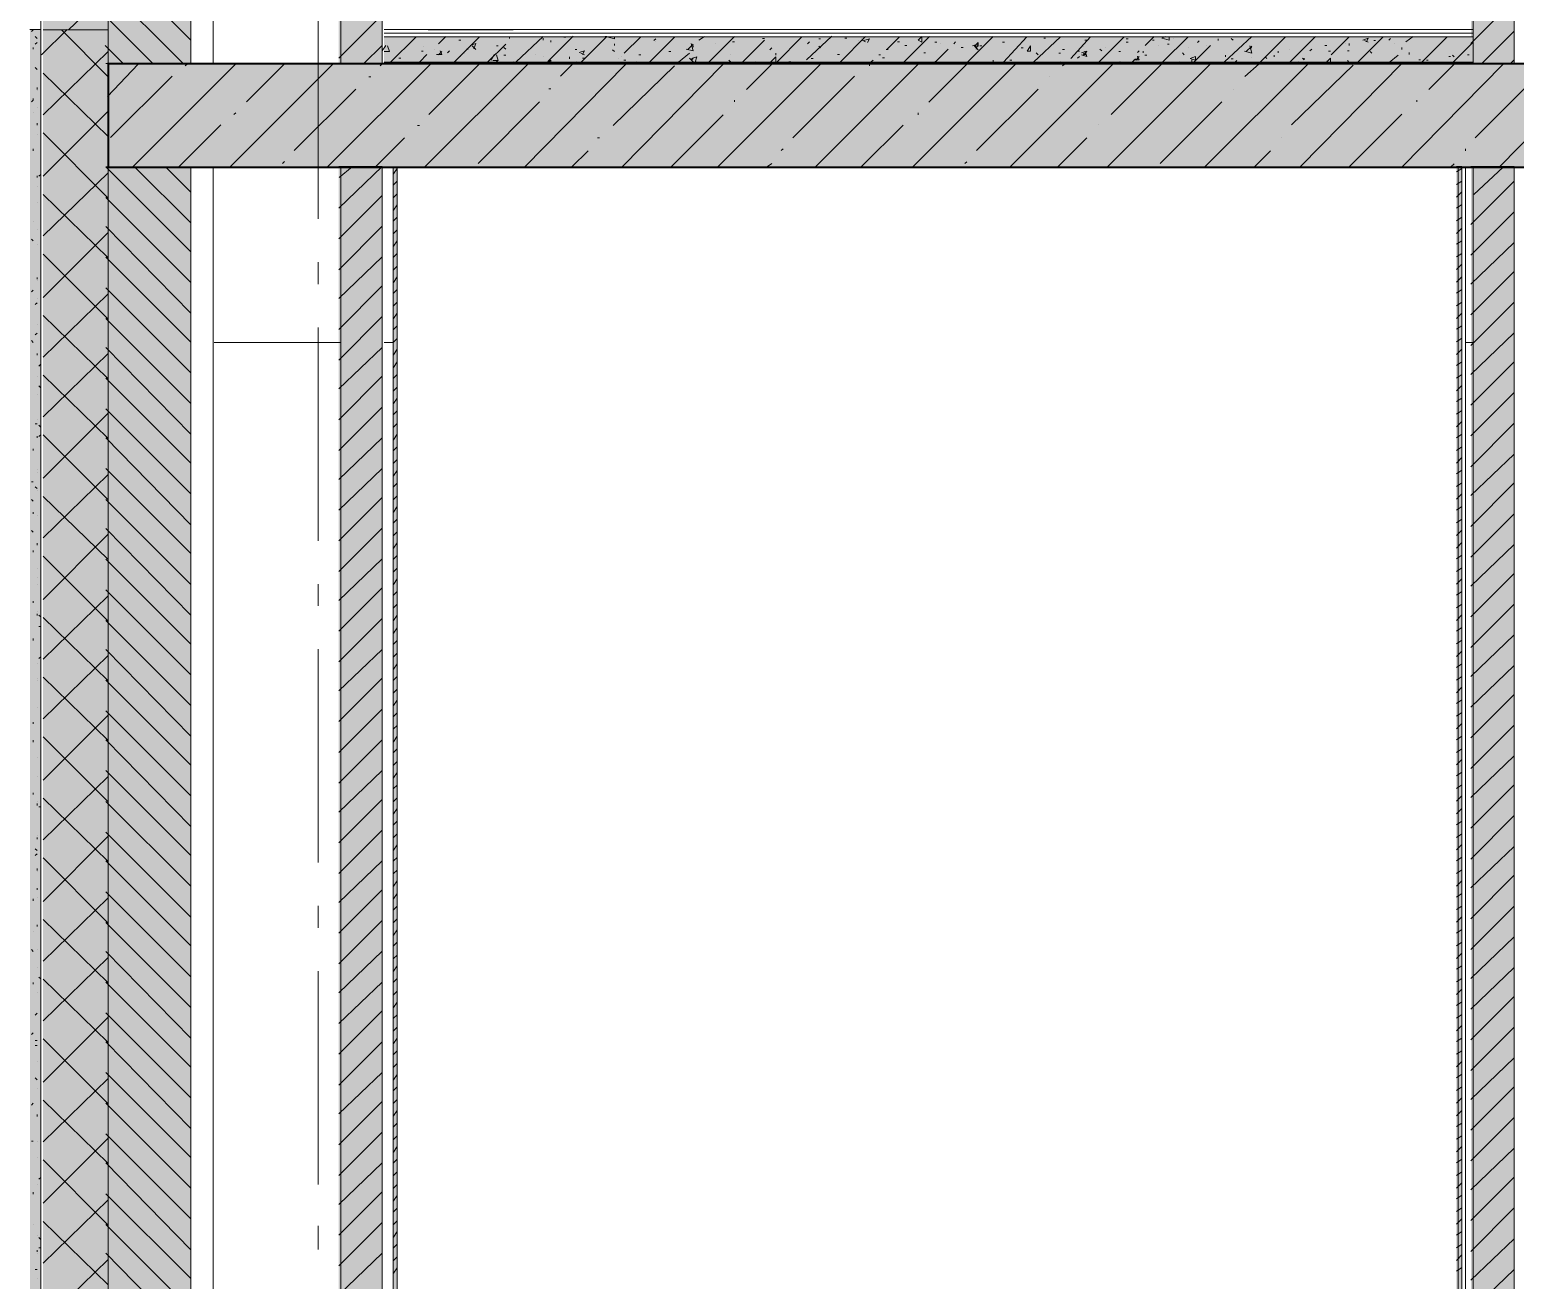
# Model space of a CAD drawing. Header units: millimetres. Extents: x -135211 to 49383, y -8033 to 228499.
# Drawn here: x -44274 to -40797, y 54127 to 57055 of the extents above; entities that cross this region are included whole.
import ezdxf

# ---------------------------------------------------------------- set-up
doc = ezdxf.new("R2010")
doc.units = ezdxf.units.MM
doc.layers.add('PDF _Геометрия', color=7, linetype='Continuous', true_color=0x1d1d1d)
doc.layers.add('PDF _Сплошная заливка', color=7, linetype='Continuous', true_color=0xffffff)

msp = doc.modelspace()

# ---------------------------------------------------------------- hatches: boundary and pattern name
at = {"layer": 'PDF _Сплошная заливка', "transparency": 33554559}
h = msp.add_hatch(color=256, dxfattribs=at)
h.paths.add_polyline_path([(-93497.2, 56734.7), (-93497.2, 56975.8), (-103546.2, 56975.8), (-103546.2, 56734.7)])
h.paths.add_polyline_path([(-9652.8, 56734.7), (-9652.8, 56975.8), (-22999.7, 56975.8), (-22999.7, 56734.7)])
h.paths.add_polyline_path([(-23351, 56734.7), (-23351, 56975.8), (-26352.2, 56975.8), (-26352.2, 56734.7)])
h.paths.add_polyline_path([(-26398.8, 56734.7), (-26398.8, 56975.8), (-44097.3, 56975.8), (-44097.3, 56734.7)])
h.paths.add_polyline_path([(-45350.3, 56734.7), (-45350.3, 56975.8), (-50899.8, 56975.8), (-50899.8, 56734.7)])

# ---------------------------------------------------------------- linework, layer by layer
at = {"layer": 'PDF _Геометрия', "color": 7, "lineweight": 9}
for points in [[(-44273.3, 47823.5), (-44247.7, 47823.5), (-44247.7, 48653.2), (-44273.3, 48653.2), (-44247.7, 48653.2), (-44247.7, 52856.7), (-44273.3, 52856.7), (-44247.7, 52856.7), (-44247.7, 57056), (-44273.3, 57056), (-44247.7, 57056), (-44247.7, 61174.9), (-44273.3, 61174.9)], [(-44089.7, 48283.2), (-44089.7, 48651.5), (-44242.3, 48651.5), (-44089.7, 48651.5), (-44089.7, 52855.3), (-44242.3, 52855.3), (-44089.7, 52855.3), (-44089.7, 57054.8), (-44242.3, 57054.8), (-44089.7, 57054.8), (-44089.7, 61174), (-44242.3, 61174)], [(-44095.6, 56975.7), (-43896.7, 56975.7), (-43896.7, 60933.6), (-44095.6, 60933.6)], [(-44089.7, 60932.6), (-44089.7, 56974.4)], [(-43545.7, 60933), (-43545.7, 56974.8), (-43842.2, 56974.8)], [(-43550.5, 56975.9), (-43449.2, 56975.9), (-43449.2, 60933.8), (-43550.5, 60933.8)], [(-40896, 60933.1), (-40896, 56974.9), (-43444.5, 56974.9)], [(-40900.9, 56975.9), (-40799.5, 56975.9), (-40799.5, 60933.9), (-40900.9, 60933.9)], [(-43895, 59024.1), (-43844, 59024.1), (-43844, 56975.3), (-43844, 59303.6), (-43844, 59955.5), (-43895, 59955.5)], [(-43598.4, 56612.1), (-43598.4, 57111.6)], [(-44089.7, 57008.3), (-44089.7, 57059.1)], [(-43449.2, 57056.3), (-43449.2, 57047.9), (-43449.2, 57039.4), (-43449.2, 56980.2), (-43449.2, 56975.9)], [(-40896, 56974.9), (-40896, 56979.1), (-40896, 57038.4), (-40896, 57046.8), (-40896, 57055.3), (-43444.5, 57055.3)], [(-43341, 57055), (-43142.1, 57055)], [(-40799.5, 57056.4), (-40799.5, 57047.9), (-40799.5, 57039.4), (-40799.5, 56980.2), (-40799.5, 56975.9)], [(-40896, 57046.8), (-43444.5, 57046.8)], [(-40896, 57038.4), (-43444.5, 57038.4)], [(-40896, 56979.1), (-43444.5, 56979.1)], [(-44089.7, 56407.1), (-44089.7, 56906.6)], [(-44095.6, 52776.4), (-43896.7, 52776.4), (-43896.7, 56734.4), (-44095.6, 56734.4)], [(-44089.7, 56733.1), (-44089.7, 52774.9)], [(-43545.7, 56733.5), (-43545.7, 52775.4), (-43842.2, 52775.4)], [(-43550.5, 52776.7), (-43449.2, 52776.7), (-43449.2, 56734.6), (-43550.5, 56734.6)], [(-40896, 56733.6), (-40896, 52775.5), (-43444.5, 52775.5)], [(-43427.3, 52856.9), (-43422.9, 52856.9), (-43422.9, 56734.4), (-43427.3, 56734.4)], [(-43422.9, 56733.5), (-43422.9, 52855.8)], [(-43422.4, 52856.8), (-43414.1, 52856.8), (-43414.1, 56734.4), (-43422.4, 56734.4)], [(-40931.1, 52856.2), (-40931.1, 56733.9), (-43411.8, 56733.9)], [(-43142.1, 56733.2), (-43341, 56733.2)], [(-40934.8, 52857.2), (-40922.3, 52857.2), (-40922.3, 56734.7), (-40934.8, 56734.7)], [(-40917.5, 52856.1), (-40913.5, 52856.1), (-40913.5, 56733.7), (-40917.5, 56733.7)], [(-40900.9, 52776.8), (-40799.5, 52776.8), (-40799.5, 56734.7), (-40900.9, 56734.7)], [(-43545.7, 56382.2), (-43545.7, 56585.4)], [(-43449.2, 56586.5), (-43449.2, 56383.3)], [(-43598.4, 56459.7), (-43598.4, 56510.5)], [(-43598.4, 55858.6), (-43598.4, 56358.1)], [(-44089.7, 56254.7), (-44089.7, 56305.5)], [(-44089.7, 55653.6), (-44089.7, 56153.1)], [(-43598.4, 55706.2), (-43598.4, 55757)], [(-43598.4, 55105.1), (-43598.4, 55604.6)], [(-44089.7, 55501.2), (-44089.7, 55556.2)], [(-44089.7, 54900), (-44089.7, 55403.8)], [(-43598.4, 54952.7), (-43598.4, 55003.5)], [(-43598.4, 54351.6), (-43598.4, 54851.1)], [(-44089.7, 54747.6), (-44089.7, 54802.6)], [(-44089.7, 54150.7), (-44089.7, 54650.2)], [(-43598.4, 54199.3), (-43598.4, 54254.3)]]:
    msp.add_lwpolyline(points, dxfattribs=at)
at = {"layer": 'PDF _Геометрия', "lineweight": 9}
for points in [[(-43896.7, 57030.7), (-44095.6, 57229.6)], [(-43914.2, 56975.8), (-44096.1, 57157.8)], [(-44182.7, 57054.8), (-44089.7, 57143.7)], [(-40900.9, 57022.5), (-40799.5, 57124.1)], [(-43550.5, 56988.6), (-43449.2, 57090.2)], [(-44245.8, 56996.3), (-44186.2, 57055.6)], [(-44089.7, 56944.8), (-44199.6, 57054.8)], [(-43984.4, 56975.4), (-44094.5, 57085.5)], [(-40875.4, 56975.9), (-40799.5, 57052.1)], [(-44054.6, 56976), (-44096.7, 57018.3)], [(-43491.6, 56975.9), (-43449.2, 57018.2)], [(-43448.7, 57005.5), (-43440.4, 57018.2)], [(-43444.3, 57004.5), (-43431.7, 57004.5), (-43436.1, 57017.2)], [(-43429.8, 56978.7), (-43370.3, 57037.9)], [(-43352.7, 57016.7), (-43352.7, 57016.7)], [(-43317.2, 57022.3), (-43300.1, 57039.2)], [(-43280.2, 56979.3), (-43221.1, 57038.6)], [(-43269.4, 57030.5), (-43265, 57030.5)], [(-43242.6, 57018.4), (-43229.9, 57022.7), (-43234.3, 57010)], [(-43238.1, 57017.5), (-43229.9, 57009.1)], [(-43202.2, 56978.9), (-43159.7, 57021.2)], [(-43181.6, 57017.1), (-43177.2, 57017.1)], [(-43150.9, 57034.8), (-43150.9, 57039)], [(-43135.5, 56980.1), (-43071.9, 57039.3)], [(-43071.9, 57030.8), (-43071.9, 57035.1)], [(-43061, 56980.4), (-43001.7, 57039.7)], [(-43054.4, 57029.8), (-43054.4, 57025.6)], [(-43023.7, 57038), (-43019.3, 57038)], [(-42982, 56979.8), (-42922.8, 57039.1), (-42927.2, 57039.1)], [(-42922.4, 57038.1), (-42905.2, 57033.9), (-42905.2, 57038.1)], [(-42905.2, 57017.8), (-42905.2, 57022.1)], [(-42882.1, 57000.4), (-42843.8, 57038.5)], [(-42824.2, 56978.6), (-42764.8, 57038)], [(-42813.1, 57029.8), (-42808.7, 57034)], [(-42808.7, 57026.4), (-42808.7, 57026.4)], [(-42737.6, 57009.7), (-42721, 57005.5), (-42725.4, 57022.5)], [(-42733.7, 57008.9), (-42721, 57021.6)], [(-42721, 57014), (-42721, 57018.2)], [(-42707.4, 57030.8), (-42694.6, 57039.2)], [(-42683.9, 56980.3), (-42624.5, 57039.6)], [(-42668.3, 57022.1), (-42668.3, 57022.1)], [(-42628.9, 57026.9), (-42624.5, 57026.9)], [(-42604.9, 56979.8), (-42554.3, 57030.6)], [(-42571.8, 57039.2), (-42571.8, 57039.2)], [(-42571.8, 57039.2), (-42571.8, 57039.2)], [(-42558.7, 57034.8), (-42554.3, 57034.8)], [(-42525.5, 56979.1), (-42466.5, 57038.4)], [(-42523.6, 57038.8), (-42519.2, 57038.8)], [(-42455.4, 56984.6), (-42396.3, 57039.7)], [(-42453.4, 57022.3), (-42449, 57026.5)], [(-42427.1, 57033.8), (-42422.7, 57033.8)], [(-42427.1, 57016.9), (-42422.7, 57012.7)], [(-42376.5, 56979.8), (-42317.4, 57039.1)], [(-42365.7, 57035.2), (-42361.2, 57035.2)], [(-42334.9, 57030.7), (-42334.9, 57030.7)], [(-42326.1, 57034.9), (-42326.1, 57034.9)], [(-42325.7, 57030.6), (-42317.4, 57026.4)], [(-42321.4, 57029.7), (-42308.6, 57033.9), (-42313.1, 57025.4)], [(-42313.1, 57038.1), (-42308.6, 57038.1)], [(-42308.6, 57038.1), (-42308.6, 57038.1)], [(-42268, 57008.9), (-42238.4, 57038.5)], [(-42242.9, 57026.7), (-42238.4, 57026.7)], [(-42227.4, 56979.6), (-42168.2, 57038.9)], [(-42225.3, 57018.1), (-42220.9, 57018.1)], [(-42155.1, 57026.1), (-42150.7, 57026.1)], [(-42141.9, 57021.8), (-42141.9, 57021.8)], [(-42111.3, 57022.4), (-42106.8, 57026.6)], [(-42089.2, 57038.3), (-42089.2, 57038.3)], [(-42078.3, 56980.3), (-42019, 57039.5)], [(-42067, 57017.7), (-42054.1, 57022), (-42058.6, 57009.3)], [(-42062.5, 57016.9), (-42054.1, 57008.4)], [(-42049.8, 57017.7), (-42045.4, 57017.7)], [(-41997.2, 57025.8), (-41992.7, 57025.8)], [(-41995, 56978.8), (-41940.1, 57038.1)], [(-41992.7, 57039.4), (-41992.7, 57039.4)], [(-41924.4, 56979.1), (-41861.1, 57038.4)], [(-41905, 57038.7), (-41905, 57038.7)], [(-41900.7, 57035.3), (-41896.2, 57035.3)], [(-41837.5, 56988), (-41790.9, 57038.7)], [(-41808.5, 57016.8), (-41808.5, 57016.8)], [(-41804.2, 57030.4), (-41799.7, 57030.4)], [(-41771.5, 56978.9), (-41712, 57038.2)], [(-41707.7, 57033.9), (-41703.2, 57033.9)], [(-41707.7, 57026.3), (-41703.2, 57026.3)], [(-41663.1, 57018.3), (-41641.8, 57039.4)], [(-41646.3, 57031), (-41641.8, 57031)], [(-41633, 57017.3), (-41633, 57017.3)], [(-41623.9, 57035), (-41615.4, 57039.3)], [(-41623.5, 57035), (-41606.7, 57030.7), (-41606.7, 57039.2)], [(-41621.8, 56979.6), (-41562.8, 57038.8)], [(-41611.2, 57021.4), (-41606.7, 57021.4)], [(-41597.9, 57034.9), (-41597.9, 57034.9)], [(-41548.4, 56980.1), (-41510.2, 57018.2)], [(-41541, 57025.1), (-41536.5, 57029.3)], [(-41518.9, 57018.3), (-41518.9, 57018.3)], [(-41492.6, 57029.9), (-41492.6, 57034.1)], [(-41477.3, 56980.3), (-41413.6, 57039.5)], [(-41462, 57034.7), (-41457.5, 57030.5)], [(-41430.5, 57004.8), (-41413.6, 57000.6), (-41418.1, 57017.5)], [(-41426.6, 57003.9), (-41413.6, 57016.6)], [(-41396.1, 57038.5), (-41396.1, 57038.5)], [(-41396.1, 57038.5), (-41396.1, 57038.5)], [(-41393.9, 56978.8), (-41334.7, 57038.1)], [(-41323.7, 56980.1), (-41264.5, 57039.3)], [(-41242.7, 57018), (-41238.2, 57018)], [(-41227.9, 56996.4), (-41185.5, 57038.7)], [(-41194.3, 57021.9), (-41194.3, 57021.9)], [(-41185.5, 57018.5), (-41185.5, 57022.7)], [(-41165.9, 56978.9), (-41106.5, 57038.2)], [(-41154.1, 57030.9), (-41141.6, 57035.1), (-41145.6, 57026.6)], [(-41150.1, 57029.9), (-41141.6, 57025.7)], [(-41128.1, 57029.8), (-41124.1, 57029.8)], [(-41093, 57030.5), (-41089, 57034.7)], [(-41080.2, 57021.9), (-41080.2, 57021.9)], [(-41053.3, 57026.7), (-41036.4, 57039.4)], [(-41016.8, 56978.7), (-40957.4, 57038)], [(-40974.9, 57038.9), (-40974.9, 57038.9)], [(-40942.4, 56979.1), (-40896, 57025.7)], [(-44242.3, 56855.9), (-44089.7, 57004)], [(-43409.8, 56988.3), (-43405.3, 56988.3)], [(-43361, 56980.3), (-43343.9, 56997.2)], [(-43357.1, 57004.8), (-43352.7, 57004.8)], [(-43326.4, 57008.9), (-43326.4, 57008.9)], [(-43321.5, 56996.9), (-43308.8, 56996.9), (-43313.2, 57005.4)], [(-43317.1, 56996.1), (-43308.8, 57004.5)], [(-43295.7, 57001.1), (-43291.3, 57005.3)], [(-43265, 56992.4), (-43265, 56992.4)], [(-43256.2, 56999.9), (-43256.2, 56999.9)], [(-43251.8, 57009.2), (-43247.4, 57009.2)], [(-43194.3, 56984.2), (-43186, 56996.9)], [(-43189.9, 56983.3), (-43177.2, 56983.3), (-43181.6, 56996)], [(-43181.6, 56979.9), (-43177.2, 56984.2)], [(-43164.1, 57013.7), (-43159.7, 57009.5)], [(-43164.1, 56995.8), (-43159.7, 56995.8)], [(-43089.5, 56997.1), (-43089.5, 56997.1)], [(-43071.9, 56992.7), (-43071.9, 56992.7)], [(-43058.8, 56979.9), (-43054.4, 56984.1), (-43054.4, 56979.9)], [(-43010.5, 56991.4), (-43010.5, 56987.1)], [(-42997.4, 57009.1), (-42993, 57009.1)], [(-42988.1, 57001.4), (-42975.4, 57005.6), (-42979.8, 56997.2)], [(-42983.7, 57000.5), (-42975.4, 56996.3)], [(-42979.8, 56988.7), (-42975.4, 56988.7)], [(-42909.7, 57008.4), (-42905.2, 57004.2)], [(-42896.5, 56988.1), (-42896.5, 56988.1)], [(-42887.7, 56991.4), (-42887.7, 56991.4)], [(-42883.3, 56983.8), (-42878.9, 56983.8)], [(-42848.2, 56996.2), (-42843.8, 56996.2)], [(-42778.1, 57004.1), (-42773.6, 57004.1)], [(-42755.3, 56979.3), (-42729.7, 57000.4)], [(-42729.3, 56988.6), (-42721, 56980.1)], [(-42725.4, 56983.5), (-42721, 56987.7)], [(-42725, 56987.6), (-42712.2, 56991.9), (-42716.6, 56979.1)], [(-42637.7, 56983.7), (-42633.2, 56979.5)], [(-42633.2, 56996.4), (-42633.2, 56996.4)], [(-42541.2, 57008.4), (-42536.7, 57012.6)], [(-42540.7, 56978.7), (-42527.9, 56991.4), (-42527.9, 56978.7)], [(-42527.9, 56999.9), (-42527.9, 56995.6)], [(-42444.7, 56987.4), (-42440.2, 56987.4)], [(-42383.2, 56997.2), (-42378.8, 56997.2)], [(-42304.3, 56979.7), (-42299.8, 56983.9)], [(-42286.7, 56996.5), (-42282.3, 56996.5)], [(-42278, 56988.9), (-42273.5, 56988.9)], [(-42269.2, 57009.1), (-42264.7, 57009.1)], [(-42181.4, 57000.8), (-42177, 57000.8)], [(-42154, 56980.1), (-42124.3, 57009.8)], [(-42093.7, 57013.8), (-42089.2, 57013.8)], [(-42019, 56983.7), (-42019, 56979.4)], [(-41979.7, 56984.2), (-41975.2, 56984.2)], [(-41953.3, 57012.8), (-41948.9, 57012.8)], [(-41918.2, 57000.7), (-41913.8, 56996.5)], [(-41865.6, 57000.3), (-41861.1, 57000.3)], [(-41856.8, 57008.7), (-41852.3, 57008.7)], [(-41821.7, 57005.1), (-41817.2, 57005.1)], [(-41821.7, 56988.2), (-41817.2, 56992.4)], [(-41812.6, 56996.5), (-41799.7, 56992.3), (-41804.2, 57005)], [(-41812.6, 57000.8), (-41799.7, 57005), (-41804.2, 56996.5)], [(-41808.1, 56995.6), (-41799.7, 57004.1)], [(-41808.1, 56999.9), (-41799.7, 56995.6)], [(-41769.1, 57009.8), (-41764.6, 57005.6)], [(-41755.8, 57014), (-41755.8, 57014)], [(-41725.2, 57004.4), (-41720.7, 57004.4)], [(-41694.1, 56978.7), (-41685.6, 56987.2)], [(-41689.8, 56984.7), (-41676.9, 56984.7), (-41681.4, 56993.1)], [(-41685.3, 56983.8), (-41676.9, 56992.3)], [(-41681.4, 57001.6), (-41676.9, 57005.8)], [(-41668.1, 57004.9), (-41668.1, 57000.7)], [(-41663.8, 56995.5), (-41659.3, 56995.5)], [(-41576.1, 57000.8), (-41571.6, 56996.6)], [(-41562.8, 57013.5), (-41562.8, 57013.5)], [(-41475.1, 56995.9), (-41475.1, 56991.7)], [(-41462, 56987.3), (-41457.5, 56987.3)], [(-41453.2, 56978.7), (-41448.7, 56983)], [(-41418.1, 57012.4), (-41413.6, 57012.4)], [(-41413.6, 56991.2), (-41413.6, 56991.2)], [(-41383, 56991.8), (-41378.5, 56987.6)], [(-41361, 56991.7), (-41361, 56995.9)], [(-41352.2, 57001), (-41352.2, 57005.2)], [(-41325.9, 57009.2), (-41325.9, 57009.2)], [(-41295.3, 56988.7), (-41290.8, 56984.5), (-41290.8, 56988.7)], [(-41277.8, 57005.5), (-41273.3, 57009.8)], [(-41238.2, 56983.2), (-41238.2, 56983.2)], [(-41237.8, 56979.8), (-41229.4, 56988.3), (-41229.4, 56979.8)], [(-41233.9, 57005.2), (-41229.4, 57005.2)], [(-41190, 56982.8), (-41185.5, 56978.6)], [(-41189.5, 57005.8), (-41185.5, 57005.8)], [(-41136.8, 57004.5), (-41132.9, 57000.3)], [(-41092.4, 56978.6), (-41071.5, 56995.6)], [(-41062.7, 57009.1), (-41062.7, 57013.3)], [(-41045.1, 57001.4), (-41045.1, 56997.2)], [(-41022.8, 56984.3), (-41018.8, 56984.3)], [(-41005.2, 56984.1), (-41001.3, 56984.1)], [(-40952.6, 56992.2), (-40948.6, 56992.2)], [(-40943.8, 56995.5), (-40939.8, 56991.3)], [(-40908.7, 56996.2), (-40904.7, 56996.2)], [(-40808, 56975.9), (-40799.5, 56984.4)], [(-44089.7, 56805.1), (-44242.3, 56953.2)], [(-44091.8, 56898.6), (-44019.5, 56974.8)], [(-44032.8, 56733.6), (-43791.4, 56974.9)], [(-43909.8, 56970.6), (-43905.5, 56974.8)], [(-43804.7, 56733.7), (-43563.3, 56974.9)], [(-43766.3, 56886), (-43677.3, 56975)], [(-43576.7, 56733.8), (-43335.2, 56975.1)], [(-43453.6, 56970.8), (-43449.2, 56975)], [(-43418.5, 56974.8), (-43414.1, 56979)], [(-43414.1, 56974.8), (-43418.5, 56979)], [(-43348.6, 56733.9), (-43107, 56975.2)], [(-43339.8, 56856.6), (-43221.1, 56975.1)], [(-43278.1, 56975.5), (-43273.7, 56979.7)], [(-43273.7, 56974.6), (-43278.1, 56978.9)], [(-43133.4, 56975.4), (-43141.6, 56979.6)], [(-43137.8, 56975.4), (-43133.4, 56979.6)], [(-43116.1, 56733.1), (-42878.9, 56974.4)], [(-43031.6, 56946.6), (-43001.7, 56976.2)], [(-43001.3, 56976.1), (-42993, 56980.3)], [(-42993, 56975.2), (-42997.4, 56979.5)], [(-42908.6, 56830.5), (-42764.8, 56970.2)], [(-42888, 56733.2), (-42650.8, 56974.5)], [(-42857, 56976), (-42852.6, 56980.2)], [(-42852.6, 56975.1), (-42857, 56979.3)], [(-42782.4, 56978.8), (-42782.4, 56978.8)], [(-42716.6, 56975.8), (-42712.2, 56980.1)], [(-42712.2, 56975.8), (-42716.6, 56980.1)], [(-42663.8, 56733.3), (-42422.7, 56974.6), (-42427.1, 56978.8)], [(-42596.2, 56915.3), (-42536.7, 56974.5)], [(-42571.8, 56975.7), (-42576.3, 56979.9)], [(-42567.5, 56974.7), (-42563, 56978.9)], [(-42497.3, 56980.2), (-42492.8, 56980.2)], [(-42435.7, 56733.4), (-42194.5, 56974.7)], [(-42427.1, 56974.6), (-42422.7, 56978.8)], [(-42308.6, 56970.4), (-42308.6, 56974.6)], [(-42290.6, 56975.4), (-42282.3, 56979.5)], [(-42282.3, 56974.5), (-42286.7, 56978.7)], [(-42207.7, 56733.5), (-41966.4, 56974.8)], [(-42169.4, 56885.8), (-42080.5, 56974.8)], [(-42150.7, 56976.1), (-42155.1, 56980.4)], [(-42146.4, 56975.2), (-42141.9, 56979.4)], [(-42006, 56975.1), (-42001.5, 56979.3)], [(-42001.5, 56975.1), (-42006, 56979.3)], [(-41979.6, 56733.6), (-41738.3, 56974.9)], [(-41909.5, 56979.5), (-41905, 56979.5)], [(-41865.6, 56975.8), (-41861.1, 56980)], [(-41861.1, 56974.9), (-41865.6, 56979.1)], [(-41856.8, 56970.6), (-41852.3, 56974.8)], [(-41751.5, 56733.7), (-41510.2, 56975)], [(-41742.8, 56856.4), (-41624.2, 56975)], [(-41725.2, 56975.6), (-41720.7, 56979.9)], [(-41720.7, 56975.6), (-41725.2, 56979.9)], [(-41580.3, 56975.5), (-41584.8, 56979.8)], [(-41576.1, 56974.6), (-41571.6, 56978.8)], [(-41523.4, 56733.8), (-41282, 56975.1)], [(-41431.2, 56974.4), (-41439.6, 56978.6)], [(-41435.7, 56974.4), (-41431.2, 56978.6)], [(-41429.9, 56945.4), (-41396.1, 56975)], [(-41320.7, 56832.1), (-41176.7, 56971.8)], [(-41299.6, 56976.1), (-41304.1, 56980.3)], [(-41299.5, 56734.8), (-41062.7, 56976.1)], [(-41299.3, 56975.1), (-41290.8, 56979.4)], [(-41159.2, 56975.9), (-41163.1, 56980.2)], [(-41154.4, 56975), (-41150.4, 56979.2)], [(-41062.7, 56733.1), (-40825.8, 56974.4)], [(-41014, 56974.9), (-41010, 56979.1)], [(-41010, 56974.9), (-41014, 56979.1)], [(-40999.3, 56915.1), (-40939.8, 56974.4)], [(-40834.6, 56733.2), (-40597.7, 56974.5)], [(-44084.6, 56802.4), (-43940.6, 56946.3)], [(-43654.8, 56772.3), (-43510.6, 56916.2)], [(-43479.9, 56944.7), (-43475.5, 56944.7)], [(-43058.8, 56916.4), (-43054.4, 56916.4)], [(-42487.5, 56802.2), (-42343.7, 56946.2)], [(-42057.7, 56772.1), (-41913.8, 56916)], [(-41887.4, 56946.3), (-41887.4, 56946.3)], [(-41457.5, 56916.2), (-41457.5, 56916.2)], [(-40890.9, 56802), (-40746.8, 56946)], [(-43224.5, 56742.2), (-43080.7, 56886.1)], [(-42624.5, 56886.3), (-42624.5, 56890.5)], [(-41627.9, 56741.9), (-41483.8, 56885.9)], [(-41027.6, 56886.1), (-41027.6, 56890.3)], [(-44242.3, 56711.9), (-44089.7, 56864.3)], [(-43795.8, 56856.4), (-43791.4, 56860.6)], [(-42773.6, 56733.2), (-42650.8, 56856)], [(-42194.5, 56856.2), (-42194.5, 56860.4)], [(-41185.4, 56734.8), (-41062.7, 56857.6)], [(-44089.7, 56661.1), (-44242.3, 56813.5)], [(-43924.1, 56734.8), (-43826.5, 56832.1)], [(-43365.9, 56830.5), (-43361.5, 56830.5)], [(-42326.7, 56734.5), (-42229.6, 56831.9)], [(-41773.4, 56832.1), (-41773.4, 56832.1)], [(-43464.3, 56734.2), (-43396.6, 56802)], [(-42944.8, 56802.2), (-42940.3, 56802.2)], [(-42514.8, 56772), (-42510.4, 56776.3)], [(-41867.6, 56734), (-41799.7, 56801.8)], [(-41343.4, 56802), (-41343.4, 56802)], [(-40913.5, 56771.8), (-40913.5, 56776.1)], [(-43681.7, 56742.1), (-43677.3, 56746.3)], [(-43004.8, 56733.7), (-42966.6, 56771.8)], [(-42549.5, 56733.2), (-42536.7, 56741.7)], [(-42084.9, 56741.9), (-42080.5, 56746.1)], [(-41408.1, 56733.5), (-41369.8, 56771.6)], [(-40948.3, 56733.1), (-40939.8, 56741.5)], [(-44242.3, 56572.2), (-44089.7, 56720.4)], [(-43896.7, 56535.4), (-44095.6, 56734.4)], [(-43896.7, 56603.2), (-44028.2, 56734.4)], [(-43896.7, 56675.1), (-43955.9, 56734.4)], [(-43550.5, 56637.3), (-43449.2, 56734.6)], [(-43549.1, 56708.9), (-43519.4, 56734.2)], [(-40893.8, 56669.6), (-40825.8, 56733.1)], [(-44089.7, 56521.4), (-44242.3, 56669.6)], [(-40900.9, 56599.2), (-40799.5, 56700.8)], [(-43896.7, 56463.4), (-44095.6, 56662.4)], [(-43550.5, 56565.3), (-43449.2, 56666.9)], [(-40900.9, 56527.2), (-40799.5, 56628.8)], [(-44242.3, 56428.3), (-44089.7, 56580.7)], [(-43896.7, 56391.5), (-44095.6, 56594.7)], [(-43550.5, 56493.3), (-43449.2, 56594.9)], [(-44089.7, 56377.5), (-44242.3, 56529.9)], [(-40900.9, 56459.5), (-40799.5, 56556.9)], [(-43896.7, 56323.8), (-44095.6, 56522.7)], [(-43550.5, 56425.6), (-43449.2, 56523)], [(-40900.9, 56387.5), (-40799.5, 56489.1)], [(-44242.3, 56288.6), (-44089.7, 56436.7)], [(-43896.7, 56251.8), (-44095.6, 56450.8)], [(-43550.5, 56353.6), (-43449.2, 56455.2)], [(-40900.9, 56315.6), (-40799.5, 56417.2)], [(-44089.7, 56237.8), (-44242.3, 56385.9)], [(-43896.7, 56179.8), (-44095.6, 56378.8)], [(-43550.5, 56281.7), (-43449.2, 56383.3)], [(-40900.9, 56247.9), (-40799.5, 56345.2)], [(-44242.3, 56148.9), (-44089.7, 56297)], [(-43896.7, 56107.9), (-44095.6, 56311.1)], [(-43550.5, 56214), (-43449.2, 56311.3)], [(-40900.9, 56175.9), (-40799.5, 56277.5)], [(-44089.7, 56098.1), (-44242.3, 56246.2)], [(-43896.7, 56040.2), (-44095.6, 56239.1)], [(-43550.5, 56142), (-43449.2, 56243.6)], [(-40900.9, 56104), (-40799.5, 56205.6)], [(-44242.3, 56004.9), (-44089.7, 56157.3)], [(-43896.7, 55968.2), (-44095.6, 56167.1)], [(-43550.5, 56070), (-43449.2, 56171.6)], [(-40900.9, 56032), (-40799.5, 56133.6)], [(-44089.7, 55954.1), (-44242.3, 56106.6)], [(-43896.7, 55896.2), (-44095.6, 56099.4)], [(-43550.5, 56002.3), (-43449.2, 56099.7)], [(-40900.9, 55964.3), (-40799.5, 56061.6)], [(-44242.3, 55865.2), (-44089.7, 56013.4)], [(-43896.7, 55828.5), (-44095.6, 56027.5)], [(-43550.5, 55930.3), (-43449.2, 56027.7)], [(-40900.9, 55892.3), (-40799.5, 55993.9)], [(-44089.7, 55814.4), (-44242.3, 55962.6)], [(-43896.7, 55756.5), (-44095.6, 55955.5)], [(-43550.5, 55858.4), (-43449.2, 55960)], [(-40900.9, 55820.3), (-40799.5, 55921.9)], [(-44242.3, 55721.3), (-44089.7, 55873.7)], [(-43896.7, 55684.6), (-44095.6, 55887.7)], [(-43550.5, 55786.4), (-43449.2, 55888)], [(-40900.9, 55752.6), (-40799.5, 55849.9)], [(-44089.7, 55670.5), (-44242.3, 55822.9)], [(-43896.7, 55616.8), (-44095.6, 55815.8)], [(-43550.5, 55718.7), (-43449.2, 55816.1)], [(-40900.9, 55680.6), (-40799.5, 55782.2)], [(-44242.3, 55581.6), (-44089.7, 55729.7)], [(-43896.7, 55544.8), (-44095.6, 55743.8)], [(-43550.5, 55646.7), (-43449.2, 55748.3)], [(-40900.9, 55608.6), (-40799.5, 55710.2)], [(-44089.7, 55530.8), (-44242.3, 55679)], [(-43896.7, 55472.9), (-44095.6, 55671.9)], [(-43550.5, 55574.8), (-43449.2, 55676.4)], [(-40900.9, 55541), (-40799.5, 55638.3)], [(-43896.7, 55400.9), (-44095.6, 55604.1)], [(-43550.5, 55507), (-43449.2, 55604.4)], [(-44242.3, 55441.9), (-44089.7, 55590.1)], [(-40900.9, 55469), (-40799.5, 55566.4)], [(-44089.7, 55391.1), (-44242.3, 55539.3)], [(-43896.7, 55333.2), (-44095.6, 55532.2)], [(-43550.5, 55435.1), (-43449.2, 55536.7)], [(-40900.9, 55397), (-40799.5, 55498.6)], [(-43896.7, 55261.2), (-44095.6, 55460.2)], [(-43550.5, 55363.1), (-43449.2, 55464.7)], [(-44242.3, 55297.9), (-44089.7, 55450.4)], [(-40900.9, 55325.1), (-40799.5, 55426.7)], [(-44089.7, 55247.1), (-44242.3, 55399.6)], [(-43896.7, 55189.3), (-44095.6, 55392.5)], [(-43550.5, 55291.2), (-43449.2, 55392.7)], [(-40900.9, 55257.3), (-40799.5, 55354.7)], [(-43896.7, 55121.5), (-44095.6, 55320.5)], [(-43550.5, 55223.4), (-43449.2, 55320.8)], [(-44242.3, 55158.2), (-44089.7, 55306.4)], [(-40900.9, 55185.4), (-40799.5, 55287)], [(-44089.7, 55107.5), (-44242.3, 55255.6)], [(-43896.7, 55049.6), (-44095.6, 55248.5)], [(-43550.5, 55151.5), (-43449.2, 55253.1)], [(-40900.9, 55113.4), (-40799.5, 55215)], [(-43896.7, 54977.6), (-44095.6, 55176.6)], [(-43550.5, 55079.5), (-43449.2, 55181.1)], [(-44242.3, 55014.3), (-44089.7, 55166.7)], [(-40900.9, 55045.7), (-40799.5, 55143)], [(-44089.7, 54963.5), (-44242.3, 55115.9)], [(-43896.7, 54909.9), (-44095.6, 55108.9)], [(-43550.5, 55011.8), (-43449.2, 55109.1)], [(-40900.9, 54973.7), (-40799.5, 55075.3)], [(-43896.7, 54837.9), (-44095.6, 55036.9)], [(-43550.5, 54939.8), (-43449.2, 55041.4)], [(-44242.3, 54874.6), (-44089.7, 55022.8)], [(-40900.9, 54901.8), (-40799.5, 55003.3)], [(-44089.7, 54823.8), (-44242.3, 54972)], [(-43896.7, 54766), (-44095.6, 54964.9)], [(-43550.5, 54867.8), (-43449.2, 54969.4)], [(-40900.9, 54834), (-40799.5, 54931.4)], [(-43896.7, 54694), (-44095.6, 54897.2)], [(-43550.5, 54800.1), (-43449.2, 54897.5)], [(-44242.3, 54734.9), (-44089.7, 54883.1)], [(-44089.7, 54684.1), (-44242.3, 54832.3)], [(-40900.9, 54762.1), (-40799.5, 54859.4)], [(-43896.7, 54626.3), (-44095.6, 54825.2)], [(-43550.5, 54728.2), (-43449.2, 54825.5)], [(-40900.9, 54690.1), (-40799.5, 54791.7)], [(-43550.5, 54656.2), (-43449.2, 54757.8)], [(-44242.3, 54591), (-44089.7, 54743.4)], [(-43896.7, 54554.3), (-44095.6, 54753.3)], [(-44089.7, 54540.2), (-44242.3, 54692.6)], [(-40900.9, 54618.1), (-40799.5, 54719.7)], [(-43896.7, 54482.3), (-44095.6, 54685.5)], [(-43550.5, 54584.2), (-43449.2, 54685.8)], [(-40900.9, 54550.4), (-40799.5, 54647.8)], [(-44242.3, 54451.3), (-44089.7, 54599.4)], [(-43896.7, 54414.6), (-44095.6, 54613.5)], [(-43550.5, 54516.5), (-43449.2, 54613.9)], [(-44089.7, 54400.5), (-44242.3, 54548.6)], [(-40900.9, 54478.4), (-40799.5, 54580)], [(-43896.7, 54342.7), (-44095.6, 54541.6)], [(-43550.5, 54444.5), (-43449.2, 54546.1)], [(-40900.9, 54406.5), (-40799.5, 54508.1)], [(-44242.3, 54307.4), (-44089.7, 54459.7)], [(-43896.7, 54270.7), (-44095.6, 54469.7)], [(-43550.5, 54372.6), (-43449.2, 54474.2)], [(-44089.7, 54256.5), (-44242.3, 54408.9)], [(-40900.9, 54338.7), (-40799.5, 54436.1)], [(-43896.7, 54198.7), (-44095.6, 54401.9)], [(-43550.5, 54304.8), (-43449.2, 54402.2)], [(-40900.9, 54266.8), (-40799.5, 54368.4)], [(-44242.3, 54167.6), (-44089.7, 54315.8)], [(-43896.7, 54131), (-44095.6, 54329.9)], [(-43550.5, 54232.9), (-43449.2, 54334.5)], [(-40900.9, 54194.8), (-40799.5, 54296.4)], [(-44089.7, 54116.8), (-44242.3, 54265)], [(-43896.7, 54059), (-44095.6, 54258)], [(-43550.5, 54160.9), (-43449.2, 54262.5)], [(-40900.9, 54127.1), (-40799.5, 54224.5)], [(-44242.3, 54027.9), (-44089.7, 54176.1)], [(-43896.7, 53987.1), (-44095.6, 54190.3)], [(-43550.5, 54093.2), (-43449.2, 54190.6)], [(-40900.9, 54055.1), (-40799.5, 54152.5)]]:
    msp.add_lwpolyline(points, dxfattribs=at)
at = {"layer": 'PDF _Геометрия', "color": 252, "lineweight": 9, "true_color": 0x959595}
for points in [[(-44265.2, 57055.2), (-44269.6, 57051)], [(-44256.4, 57034.9), (-44260.8, 57039.1)], [(-44256.4, 57025.5), (-44260.8, 57021.3)], [(-44256.4, 57034.9), (-44256.4, 57034.9)], [(-44265.2, 57009.6), (-44265.2, 57013.8)], [(-44256.4, 56962), (-44260.8, 56966.3)], [(-44247.7, 56971.4), (-44247.7, 56967.1)], [(-44256.4, 56915.5), (-44256.4, 56919.7)], [(-44256.4, 56912.1), (-44256.4, 56912.1)], [(-44269.6, 56885.9), (-44265.2, 56890.1), (-44265.2, 56894.4)], [(-44265.2, 56861.4), (-44265.2, 56861.4)], [(-44256.4, 56874), (-44256.4, 56874)], [(-44247.7, 56857), (-44247.7, 56857)], [(-44256.4, 56836), (-44256.4, 56831.7)], [(-44256.4, 56810.6), (-44256.4, 56810.6)], [(-44265.2, 56771.6), (-44265.2, 56775.9)], [(-44247.7, 56763), (-44247.7, 56758.8)], [(-44256.4, 56709), (-44256.4, 56713.2)], [(-44247.7, 56716.4), (-44252, 56712.2)], [(-44256.4, 56687.8), (-44256.4, 56687.8)], [(-44247.7, 56687.7), (-44247.7, 56687.7)], [(-44256.4, 56649.7), (-44256.4, 56649.7)], [(-44265.2, 56606.5), (-44265.2, 56606.5)], [(-44247.7, 56619.1), (-44247.7, 56619.1)], [(-44265.2, 56560.9), (-44269.6, 56565.1)], [(-44256.4, 56586.2), (-44256.4, 56586.2)], [(-44256.4, 56552.3), (-44256.4, 56552.3)], [(-44247.7, 56522.6), (-44247.7, 56522.6)], [(-44256.4, 56471), (-44256.4, 56475.2)], [(-44256.4, 56467.7), (-44256.4, 56467.7)], [(-44265.2, 56445.6), (-44269.6, 56441.4)], [(-44256.4, 56425.4), (-44256.4, 56425.4)], [(-44256.4, 56415.9), (-44260.8, 56411.7)], [(-44256.4, 56366.1), (-44256.4, 56366.1)], [(-44265.2, 56322.9), (-44269.6, 56327.1)], [(-44256.4, 56344.9), (-44260.8, 56340.7)], [(-44256.4, 56297.4), (-44256.4, 56293.2)], [(-44247.7, 56271.9), (-44252, 56267.7)], [(-44256.4, 56243.3), (-44256.4, 56243.3)], [(-44247.7, 56216.9), (-44252, 56221.1)], [(-44247.7, 56247.5), (-44247.7, 56247.5)], [(-44256.4, 56201), (-44256.4, 56201)], [(-44247.7, 56170.3), (-44247.7, 56174.6)], [(-44256.4, 56132.3), (-44260.8, 56132.3)], [(-44256.4, 56141.7), (-44256.4, 56141.7)], [(-44247.7, 56124.7), (-44252, 56128.9)], [(-44256.4, 56099.4), (-44256.4, 56103.6)], [(-44247.7, 56106.8), (-44252, 56102.6)], [(-44247.7, 56078.2), (-44247.7, 56078.2)], [(-44265.2, 56069.8), (-44265.2, 56074)], [(-44256.4, 56026.4), (-44256.4, 56026.4)], [(-44256.4, 56019), (-44256.4, 56019)], [(-44265.2, 55996.9), (-44269.6, 55996.9)], [(-44256.4, 55980.9), (-44260.8, 55985.1)], [(-44256.4, 55976.6), (-44256.4, 55976.6)], [(-44265.2, 55951.3), (-44269.6, 55955.5)], [(-44265.2, 55925.9), (-44265.2, 55921.6)], [(-44256.4, 55917.4), (-44256.4, 55917.4)], [(-44265.2, 55878.4), (-44269.6, 55882.6)], [(-44265.2, 55878.4), (-44265.2, 55878.4)], [(-44265.2, 55831.8), (-44265.2, 55836)], [(-44256.4, 55852.9), (-44256.4, 55848.6)], [(-44256.4, 55794.6), (-44256.4, 55794.6)], [(-44256.4, 55773.4), (-44256.4, 55773.4)], [(-44256.4, 55756.5), (-44256.4, 55756.5)], [(-44265.2, 55717.5), (-44265.2, 55713.2)], [(-44256.4, 55693), (-44256.4, 55693)], [(-44256.4, 55687.8), (-44256.4, 55683.6)], [(-44247.7, 55680.3), (-44252, 55684.5)], [(-44265.2, 55625.3), (-44265.2, 55629.6)], [(-44247.7, 55658.1), (-44252, 55658.1)], [(-44256.4, 55570.2), (-44256.4, 55570.2)], [(-44247.7, 55587.1), (-44252, 55582.9)], [(-44256.4, 55535.4), (-44256.4, 55535.4)], [(-44256.4, 55532.1), (-44256.4, 55532.1)], [(-44247.7, 55539.6), (-44247.7, 55539.6)], [(-44256.4, 55468.7), (-44256.4, 55468.7)], [(-44265.2, 55433.9), (-44265.2, 55429.6)], [(-44265.2, 55387.3), (-44265.2, 55391.5)], [(-44256.4, 55350.1), (-44256.4, 55350.1)], [(-44247.7, 55378.7), (-44247.7, 55374.5)], [(-44256.4, 55307.8), (-44256.4, 55307.8)], [(-44247.7, 55277.1), (-44247.7, 55281.3)], [(-44265.2, 55268.8), (-44265.2, 55264.5)], [(-44256.4, 55248.5), (-44256.4, 55248.5)], [(-44256.4, 55243.3), (-44256.4, 55239.1)], [(-44247.7, 55235.7), (-44252, 55235.7)], [(-44247.7, 55189.2), (-44247.7, 55193.4)], [(-44256.4, 55168.1), (-44256.4, 55168.1)], [(-44256.4, 55159.6), (-44256.4, 55163.8)], [(-44256.4, 55133.2), (-44260.8, 55137.5)], [(-44256.4, 55125.7), (-44260.8, 55121.5)], [(-44256.4, 55125.7), (-44256.4, 55125.7)], [(-44256.4, 55086.7), (-44256.4, 55090.9)], [(-44256.4, 55083.5), (-44256.4, 55083.5)], [(-44247.7, 55095.1), (-44247.7, 55090.8)], [(-44256.4, 55041.1), (-44256.4, 55045.3)], [(-44265.2, 55015.8), (-44265.2, 55020)], [(-44256.4, 55024.2), (-44256.4, 55024.2)], [(-44265.2, 54942.8), (-44265.2, 54942.8)], [(-44256.4, 54959.7), (-44256.4, 54955.4)], [(-44265.2, 54897.3), (-44269.6, 54901.5)], [(-44256.4, 54901.4), (-44256.4, 54901.4)], [(-44247.7, 54929.9), (-44247.7, 54929.9)], [(-44256.4, 54859.1), (-44256.4, 54859.1)], [(-44247.7, 54832.6), (-44252, 54836.8)], [(-44265.2, 54824.3), (-44265.2, 54820.1)], [(-44256.4, 54799.8), (-44256.4, 54799.8)], [(-44256.4, 54752.2), (-44260.8, 54748)], [(-44247.7, 54744.7), (-44247.7, 54744.7)], [(-44265.2, 54706.7), (-44269.6, 54702.5)], [(-44256.4, 54688.7), (-44260.8, 54688.7)], [(-44256.4, 54677.1), (-44260.8, 54677.1)], [(-44256.4, 54677.1), (-44256.4, 54677.1)], [(-44256.4, 54639), (-44256.4, 54639)], [(-44256.4, 54596.6), (-44260.8, 54600.8)], [(-44256.4, 54575.4), (-44256.4, 54575.4)], [(-44265.2, 54541.7), (-44269.6, 54537.4)], [(-44256.4, 54515.1), (-44256.4, 54510.9)], [(-44247.7, 54485.5), (-44247.7, 54481.2)], [(-44265.2, 54452.8), (-44269.6, 54452.8)], [(-44256.4, 54452.7), (-44256.4, 54452.7)], [(-44256.4, 54414.6), (-44256.4, 54414.6)], [(-44247.7, 54410.3), (-44247.7, 54410.3)], [(-44256.4, 54351.1), (-44256.4, 54351.1)], [(-44247.7, 54368), (-44252, 54363.7)], [(-44247.7, 54341.5), (-44247.7, 54345.7)], [(-44265.2, 54333.2), (-44265.2, 54329)], [(-44247.7, 54296), (-44247.7, 54300.2)], [(-44265.2, 54258), (-44265.2, 54258)], [(-44256.4, 54232.6), (-44256.4, 54232.6)], [(-44247.7, 54223), (-44252, 54227.2)], [(-44247.7, 54202.9), (-44252, 54202.9)], [(-44256.4, 54193.4), (-44256.4, 54197.6)], [(-44256.4, 54190.2), (-44256.4, 54190.2)], [(-44256.4, 54152.1), (-44260.8, 54152.1)], [(-44256.4, 54131), (-44256.4, 54131)]]:
    msp.add_lwpolyline(points, dxfattribs=at)
at = {"layer": 'PDF _Геометрия', "lineweight": 9}
for points in [[(-42185.8, 57039), (-42185.8, 57026.3), (-42194.1, 57030.5)], [(-42054.1, 57025.3), (-42054.1, 57016.9), (-42062.5, 57016.9)], [(-41931.3, 57017.7), (-41931.3, 57005.1), (-41939.7, 57005.1)], [(-41545.3, 56992.2), (-41545.3, 56983.7), (-41558.2, 56987.9)], [(-41554, 56984.7), (-41554, 56980.4)]]:
    msp.add_lwpolyline(points, close=True, dxfattribs=at)
at = {"layer": 'PDF _Геометрия', "color": 7, "lineweight": 40}
for points in [[(-44091.7, 56733.6), (-26392.5, 56733.6), (-26392.5, 56974.9), (-44091.7, 56974.9)], [(-44089.7, 56974.4), (-44089.7, 56733.1)]]:
    msp.add_lwpolyline(points, dxfattribs=at)
at = {"layer": 'PDF _Геометрия', "color": 7, "lineweight": 9}
for points in [[(-43844, 56323.4), (-43844, 56734), (-43844, 52775.9)], [(-43545.7, 56322.9), (-43842.2, 56322.9)], [(-43422.9, 56322.9), (-43443.8, 56322.9)], [(-40896, 56323), (-40913, 56323)]]:
    msp.add_lwpolyline(points, close=True, dxfattribs=at)
at = {"layer": 'PDF _Геометрия', "color": 252, "lineweight": 9, "true_color": 0x878787}
for points in [[(-43422.4, 56717.4), (-43414.1, 56730.1)], [(-40934.8, 56722), (-40922.3, 56730.5)], [(-43422.4, 56692), (-43414.1, 56700.5)], [(-43422.4, 56662.4), (-43414.1, 56670.9)], [(-40934.8, 56692.4), (-40922.3, 56700.8)], [(-40934.8, 56662.7), (-40922.3, 56675.4)], [(-43422.4, 56632.8), (-43414.1, 56645.5)], [(-40934.8, 56637.3), (-40922.3, 56645.8)], [(-43422.4, 56607.4), (-43414.1, 56615.9)], [(-40934.8, 56607.7), (-40922.3, 56616.1)], [(-43422.4, 56577.7), (-43414.1, 56586.2)], [(-40934.8, 56578), (-40922.3, 56590.8)], [(-43422.4, 56548.1), (-43414.1, 56560.8)], [(-43422.4, 56522.7), (-43414.1, 56531.2)], [(-40934.8, 56552.7), (-40922.3, 56561.1)], [(-40934.8, 56523), (-40922.3, 56531.5)], [(-43422.4, 56493.1), (-43414.1, 56501.6)], [(-40934.8, 56493.4), (-40922.3, 56506.1)], [(-43422.4, 56463.4), (-43414.1, 56476.2)], [(-40934.8, 56463.8), (-40922.3, 56476.5)], [(-43422.4, 56438), (-43414.1, 56446.5)], [(-40934.8, 56438.4), (-40922.3, 56446.9)], [(-43422.4, 56408.4), (-43414.1, 56416.9)], [(-43422.4, 56378.8), (-43414.1, 56391.5)], [(-40934.8, 56408.8), (-40922.3, 56417.2)], [(-40934.8, 56379.1), (-40922.3, 56391.8)], [(-43422.4, 56353.4), (-43414.1, 56361.8)], [(-40934.8, 56353.7), (-40922.3, 56362.2)], [(-43422.4, 56323.8), (-43414.1, 56332.2)], [(-40934.8, 56324.1), (-40922.3, 56332.6)], [(-43422.4, 56294.1), (-43414.1, 56306.8)], [(-40934.8, 56294.5), (-40922.3, 56307.1)], [(-43422.4, 56264.5), (-43414.1, 56277.2)], [(-40934.8, 56269), (-40922.3, 56277.5)], [(-43422.4, 56239.1), (-43414.1, 56247.5)], [(-43422.4, 56209.5), (-43414.1, 56217.9)], [(-40934.8, 56239.4), (-40922.3, 56247.9)], [(-40934.8, 56209.8), (-40922.3, 56222.5)], [(-43422.4, 56179.8), (-43414.1, 56192.5)], [(-40934.8, 56184.4), (-40922.3, 56192.8)], [(-43422.4, 56154.4), (-43414.1, 56162.9)], [(-40934.8, 56154.8), (-40922.3, 56163.2)], [(-43422.4, 56124.8), (-43414.1, 56133.3)], [(-40934.8, 56125.1), (-40922.3, 56137.9)], [(-43422.4, 56095.2), (-43414.1, 56107.9)], [(-43422.4, 56069.8), (-43414.1, 56078.3)], [(-40934.8, 56099.7), (-40922.3, 56108.2)], [(-40934.8, 56070.1), (-40922.3, 56078.6)], [(-43422.4, 56040.1), (-43414.1, 56048.6)], [(-40934.8, 56040.5), (-40922.3, 56053.2)], [(-43422.4, 56010.5), (-43414.1, 56023.2)], [(-40934.8, 56015.1), (-40922.3, 56023.5)], [(-43422.4, 55985.1), (-43414.1, 55993.6)], [(-40934.8, 55985.4), (-40922.3, 55993.9)], [(-43422.4, 55955.5), (-43414.1, 55963.9)], [(-43422.4, 55925.8), (-43414.1, 55938.6)], [(-40934.8, 55955.8), (-40922.3, 55968.5)], [(-40934.8, 55930.4), (-40922.3, 55938.8)], [(-43422.4, 55900.4), (-43414.1, 55908.9)], [(-40934.8, 55900.8), (-40922.3, 55909.2)], [(-43422.4, 55870.8), (-43414.1, 55879.3)], [(-40934.8, 55871.1), (-40922.3, 55883.8)], [(-43422.4, 55841.2), (-43414.1, 55853.9)], [(-40934.8, 55841.5), (-40922.3, 55854.2)], [(-43422.4, 55815.8), (-43414.1, 55824.2)], [(-40934.8, 55816.1), (-40922.3, 55824.6)], [(-43422.4, 55786.1), (-43414.1, 55794.6)], [(-43422.4, 55756.5), (-43414.1, 55769.2)], [(-40934.8, 55786.5), (-40922.3, 55794.9)], [(-40934.8, 55756.8), (-40922.3, 55769.6)], [(-43422.4, 55731.1), (-43414.1, 55739.6)], [(-40934.8, 55731.5), (-40922.3, 55739.9)], [(-43422.4, 55701.5), (-43414.1, 55709.9)], [(-40934.8, 55701.8), (-40922.3, 55710.3)], [(-43422.4, 55671.9), (-43414.1, 55684.5)], [(-40934.8, 55672.2), (-40922.3, 55684.9)], [(-43422.4, 55642.2), (-43414.1, 55654.9)], [(-40934.8, 55646.8), (-40922.3, 55655.3)], [(-40934.8, 55617.1), (-40922.3, 55625.6)], [(-43422.4, 55616.8), (-43414.1, 55625.3)], [(-43422.4, 55587.2), (-43414.1, 55595.6)], [(-40934.8, 55587.5), (-40922.3, 55600.2)], [(-43422.4, 55557.6), (-43414.1, 55570.2)], [(-40934.8, 55562.1), (-40922.3, 55570.6)], [(-43422.4, 55532.2), (-43414.1, 55540.7)], [(-40934.8, 55532.5), (-40922.3, 55540.9)], [(-43422.4, 55502.5), (-43414.1, 55511)], [(-40934.8, 55502.8), (-40922.3, 55515.6)], [(-43422.4, 55472.9), (-43414.1, 55485.6)], [(-43422.4, 55447.5), (-43414.1, 55456)], [(-40934.8, 55477.5), (-40922.3, 55485.9)], [(-40934.8, 55447.8), (-40922.3, 55456.3)], [(-43422.4, 55417.9), (-43414.1, 55426.3)], [(-40934.8, 55418.2), (-40922.3, 55430.9)], [(-43422.4, 55388.2), (-43414.1, 55400.9)], [(-40934.8, 55392.8), (-40922.3, 55401.3)], [(-43422.4, 55362.8), (-43414.1, 55371.3)], [(-40934.8, 55363.2), (-40922.3, 55371.7)], [(-43422.4, 55333.2), (-43414.1, 55341.7)], [(-43422.4, 55303.6), (-43414.1, 55316.3)], [(-40934.8, 55333.6), (-40922.3, 55346.2)], [(-40934.8, 55308.1), (-40922.3, 55316.6)], [(-43422.4, 55278.2), (-43414.1, 55286.6)], [(-40934.8, 55278.5), (-40922.3, 55287)], [(-43422.4, 55248.5), (-43414.1, 55257)], [(-40934.8, 55248.9), (-40922.3, 55261.6)], [(-43422.4, 55218.9), (-43414.1, 55231.6)], [(-40934.8, 55219.2), (-40922.3, 55231.9)], [(-43422.4, 55193.5), (-43414.1, 55202)], [(-40934.8, 55193.8), (-40922.3, 55202.3)], [(-43422.4, 55163.8), (-43414.1, 55172.3)], [(-43422.4, 55134.3), (-43414.1, 55146.9)], [(-40934.8, 55164.2), (-40922.3, 55172.7)], [(-40934.8, 55134.6), (-40922.3, 55147.3)], [(-43422.4, 55108.9), (-43414.1, 55117.3)], [(-40934.8, 55109.2), (-40922.3, 55117.7)], [(-43422.4, 55079.2), (-43414.1, 55087.7)], [(-40934.8, 55079.6), (-40922.3, 55088)], [(-43422.4, 55049.6), (-43414.1, 55062.3)], [(-40934.8, 55049.9), (-40922.3, 55062.6)], [(-43422.4, 55020), (-43414.1, 55032.6)], [(-43422.4, 54994.6), (-43414.1, 55003)], [(-40934.8, 55024.5), (-40922.3, 55033)], [(-40934.8, 54994.9), (-40922.3, 55003.4)], [(-43422.4, 54964.9), (-43414.1, 54973.4)], [(-40934.8, 54965.3), (-40922.3, 54977.9)], [(-43422.4, 54935.3), (-43414.1, 54948)], [(-40934.8, 54939.8), (-40922.3, 54948.3)], [(-43422.4, 54909.9), (-43414.1, 54918.4)], [(-40934.8, 54910.2), (-40922.3, 54918.7)], [(-43422.4, 54880.3), (-43414.1, 54888.7)], [(-43422.4, 54850.6), (-43414.1, 54863.3)], [(-40934.8, 54880.6), (-40922.3, 54893.3)], [(-40934.8, 54855.2), (-40922.3, 54863.7)], [(-43422.4, 54825.2), (-43414.1, 54833.7)], [(-40934.8, 54825.6), (-40922.3, 54834)], [(-43422.4, 54795.6), (-43414.1, 54804.1)], [(-40934.8, 54795.9), (-40922.3, 54808.7)], [(-43422.4, 54765.9), (-43414.1, 54778.7)], [(-40934.8, 54770.6), (-40922.3, 54779)], [(-43422.4, 54740.6), (-43414.1, 54749)], [(-40934.8, 54740.9), (-40922.3, 54749.4)], [(-40934.8, 54711.3), (-40922.3, 54724)], [(-43422.4, 54710.9), (-43414.1, 54719.4)], [(-43422.4, 54681.3), (-43414.1, 54694)], [(-40934.8, 54685.9), (-40922.3, 54694.4)], [(-43422.4, 54655.9), (-43414.1, 54664.4)], [(-40934.8, 54656.2), (-40922.3, 54664.7)], [(-43422.4, 54626.2), (-43414.1, 54634.7)], [(-40934.8, 54626.6), (-40922.3, 54639.3)], [(-43422.4, 54596.6), (-43414.1, 54609.3)], [(-40934.8, 54601.2), (-40922.3, 54609.7)], [(-43422.4, 54571.2), (-43414.1, 54579.7)], [(-43422.4, 54541.6), (-43414.1, 54550.1)], [(-40934.8, 54571.6), (-40922.3, 54580)], [(-40934.8, 54541.9), (-40922.3, 54554.7)], [(-43422.4, 54512), (-43414.1, 54524.7)], [(-40934.8, 54512.3), (-40922.3, 54525)], [(-43422.4, 54486.6), (-43414.1, 54495)], [(-40934.8, 54486.9), (-40922.3, 54495.4)], [(-43422.4, 54457), (-43414.1, 54465.4)], [(-40934.8, 54457.3), (-40922.3, 54465.7)], [(-43422.4, 54427.3), (-43414.1, 54440)], [(-43422.4, 54401.9), (-43414.1, 54410.4)], [(-40934.8, 54427.7), (-40922.3, 54440.4)], [(-40934.8, 54402.3), (-40922.3, 54410.7)], [(-43422.4, 54372.3), (-43414.1, 54380.7)], [(-40934.8, 54372.7), (-40922.3, 54381.1)], [(-43422.4, 54342.7), (-43414.1, 54351.1)], [(-40934.8, 54343), (-40922.3, 54355.7)], [(-43422.4, 54313), (-43414.1, 54325.7)], [(-40934.8, 54317.6), (-40922.3, 54326.1)], [(-43422.4, 54287.6), (-43414.1, 54296.1)], [(-40934.8, 54288), (-40922.3, 54296.4)], [(-40934.8, 54258.3), (-40922.3, 54271)], [(-43422.4, 54258), (-43414.1, 54266.5)], [(-43422.4, 54228.3), (-43414.1, 54241.1)], [(-40934.8, 54232.9), (-40922.3, 54241.4)], [(-43422.4, 54202.9), (-43414.1, 54211.4)], [(-40934.8, 54203.3), (-40922.3, 54211.7)], [(-43422.4, 54173.3), (-43414.1, 54181.8)], [(-40934.8, 54173.7), (-40922.3, 54186.4)], [(-43422.4, 54143.7), (-43414.1, 54156.4)], [(-40934.8, 54148.3), (-40922.3, 54156.7)]]:
    msp.add_lwpolyline(points, dxfattribs=at)
at = {"layer": 'PDF _Сплошная заливка', "lineweight": 5, "transparency": 33554559}
for points in [[(-44242.3, 61174), (-44089.7, 61174), (-44242.3, 57054.8), (-44089.7, 57054.8)], [(-44095.6, 60933.6), (-43896.7, 60933.6), (-44095.6, 56975.7), (-43896.7, 56975.7)], [(-43550.5, 60933.8), (-43449.2, 60933.8), (-43550.5, 56975.9), (-43449.2, 56975.9)], [(-40900.9, 60933.9), (-40799.5, 60933.9), (-40900.9, 56975.9), (-40799.5, 56975.9)], [(-44273.3, 57056), (-44247.7, 57056), (-44273.3, 52856.7), (-44247.7, 52856.7)], [(-44242.3, 57054.8), (-44089.7, 57054.8), (-44242.3, 52855.3), (-44089.7, 52855.3)], [(-43444.5, 57038.4), (-40896, 57038.4), (-43444.5, 56979.1), (-40896, 56979.1)], [(-43444.5, 56979.1), (-40896, 56979.1), (-43444.5, 56974.9), (-40896, 56974.9)], [(-44095.6, 56734.4), (-43896.7, 56734.4), (-44095.6, 52776.4), (-43896.7, 52776.4)], [(-43550.5, 56734.6), (-43449.2, 56734.6), (-43550.5, 52776.7), (-43449.2, 52776.7)], [(-43422.4, 56734.4), (-43414.1, 56734.4), (-43422.4, 52856.8), (-43414.1, 52856.8)], [(-40934.8, 56734.7), (-40922.3, 56734.7), (-40934.8, 52857.2), (-40922.3, 52857.2)], [(-40900.9, 56734.7), (-40799.5, 56734.7), (-40900.9, 52776.8), (-40799.5, 52776.8)]]:
    msp.add_solid(points, dxfattribs=at)

doc.saveas('drawing.dxf')
